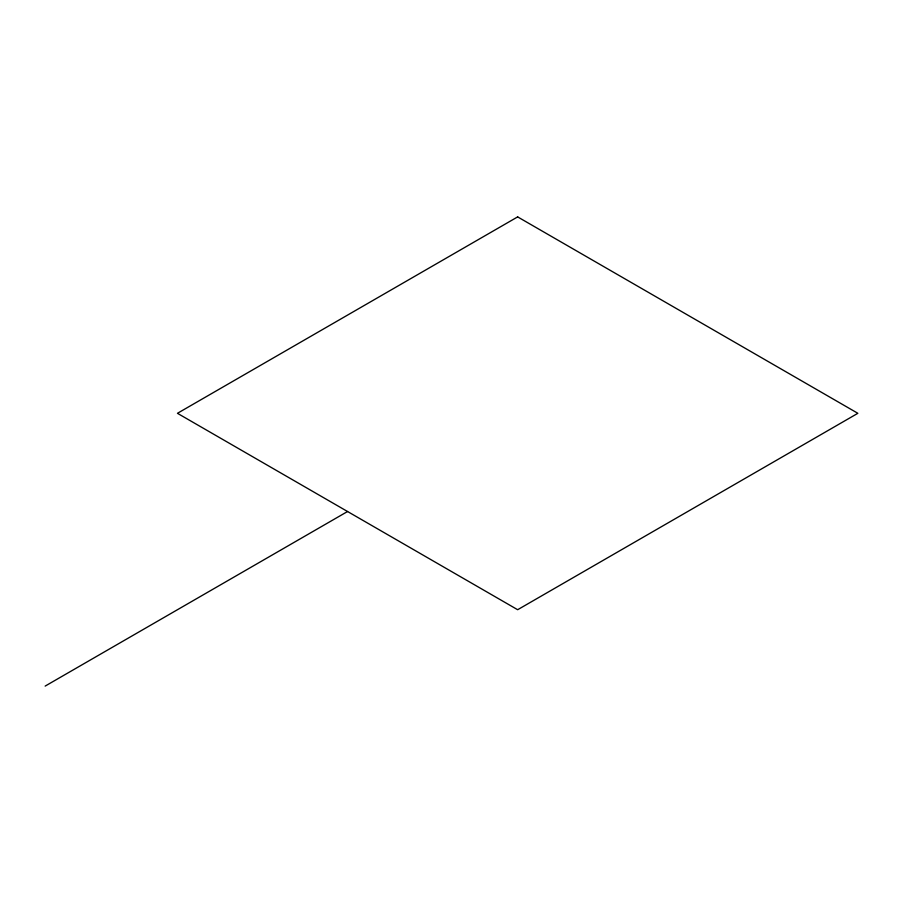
<?xml version="1.0" encoding="UTF-8"?>
<svg xmlns="http://www.w3.org/2000/svg" width="903" height="903" viewBox="0 0 903 903"><rect width="100%" height="100%" fill="white"/><g stroke="black" fill="none" stroke-linecap="round" stroke-linejoin="round"><path stroke-width="1.35" d="M45.15 686.099L347.553 511.516M517.645 216.901L177.451 413.303L517.645 609.717L857.85 413.303L517.645 216.901"/></g></svg>
